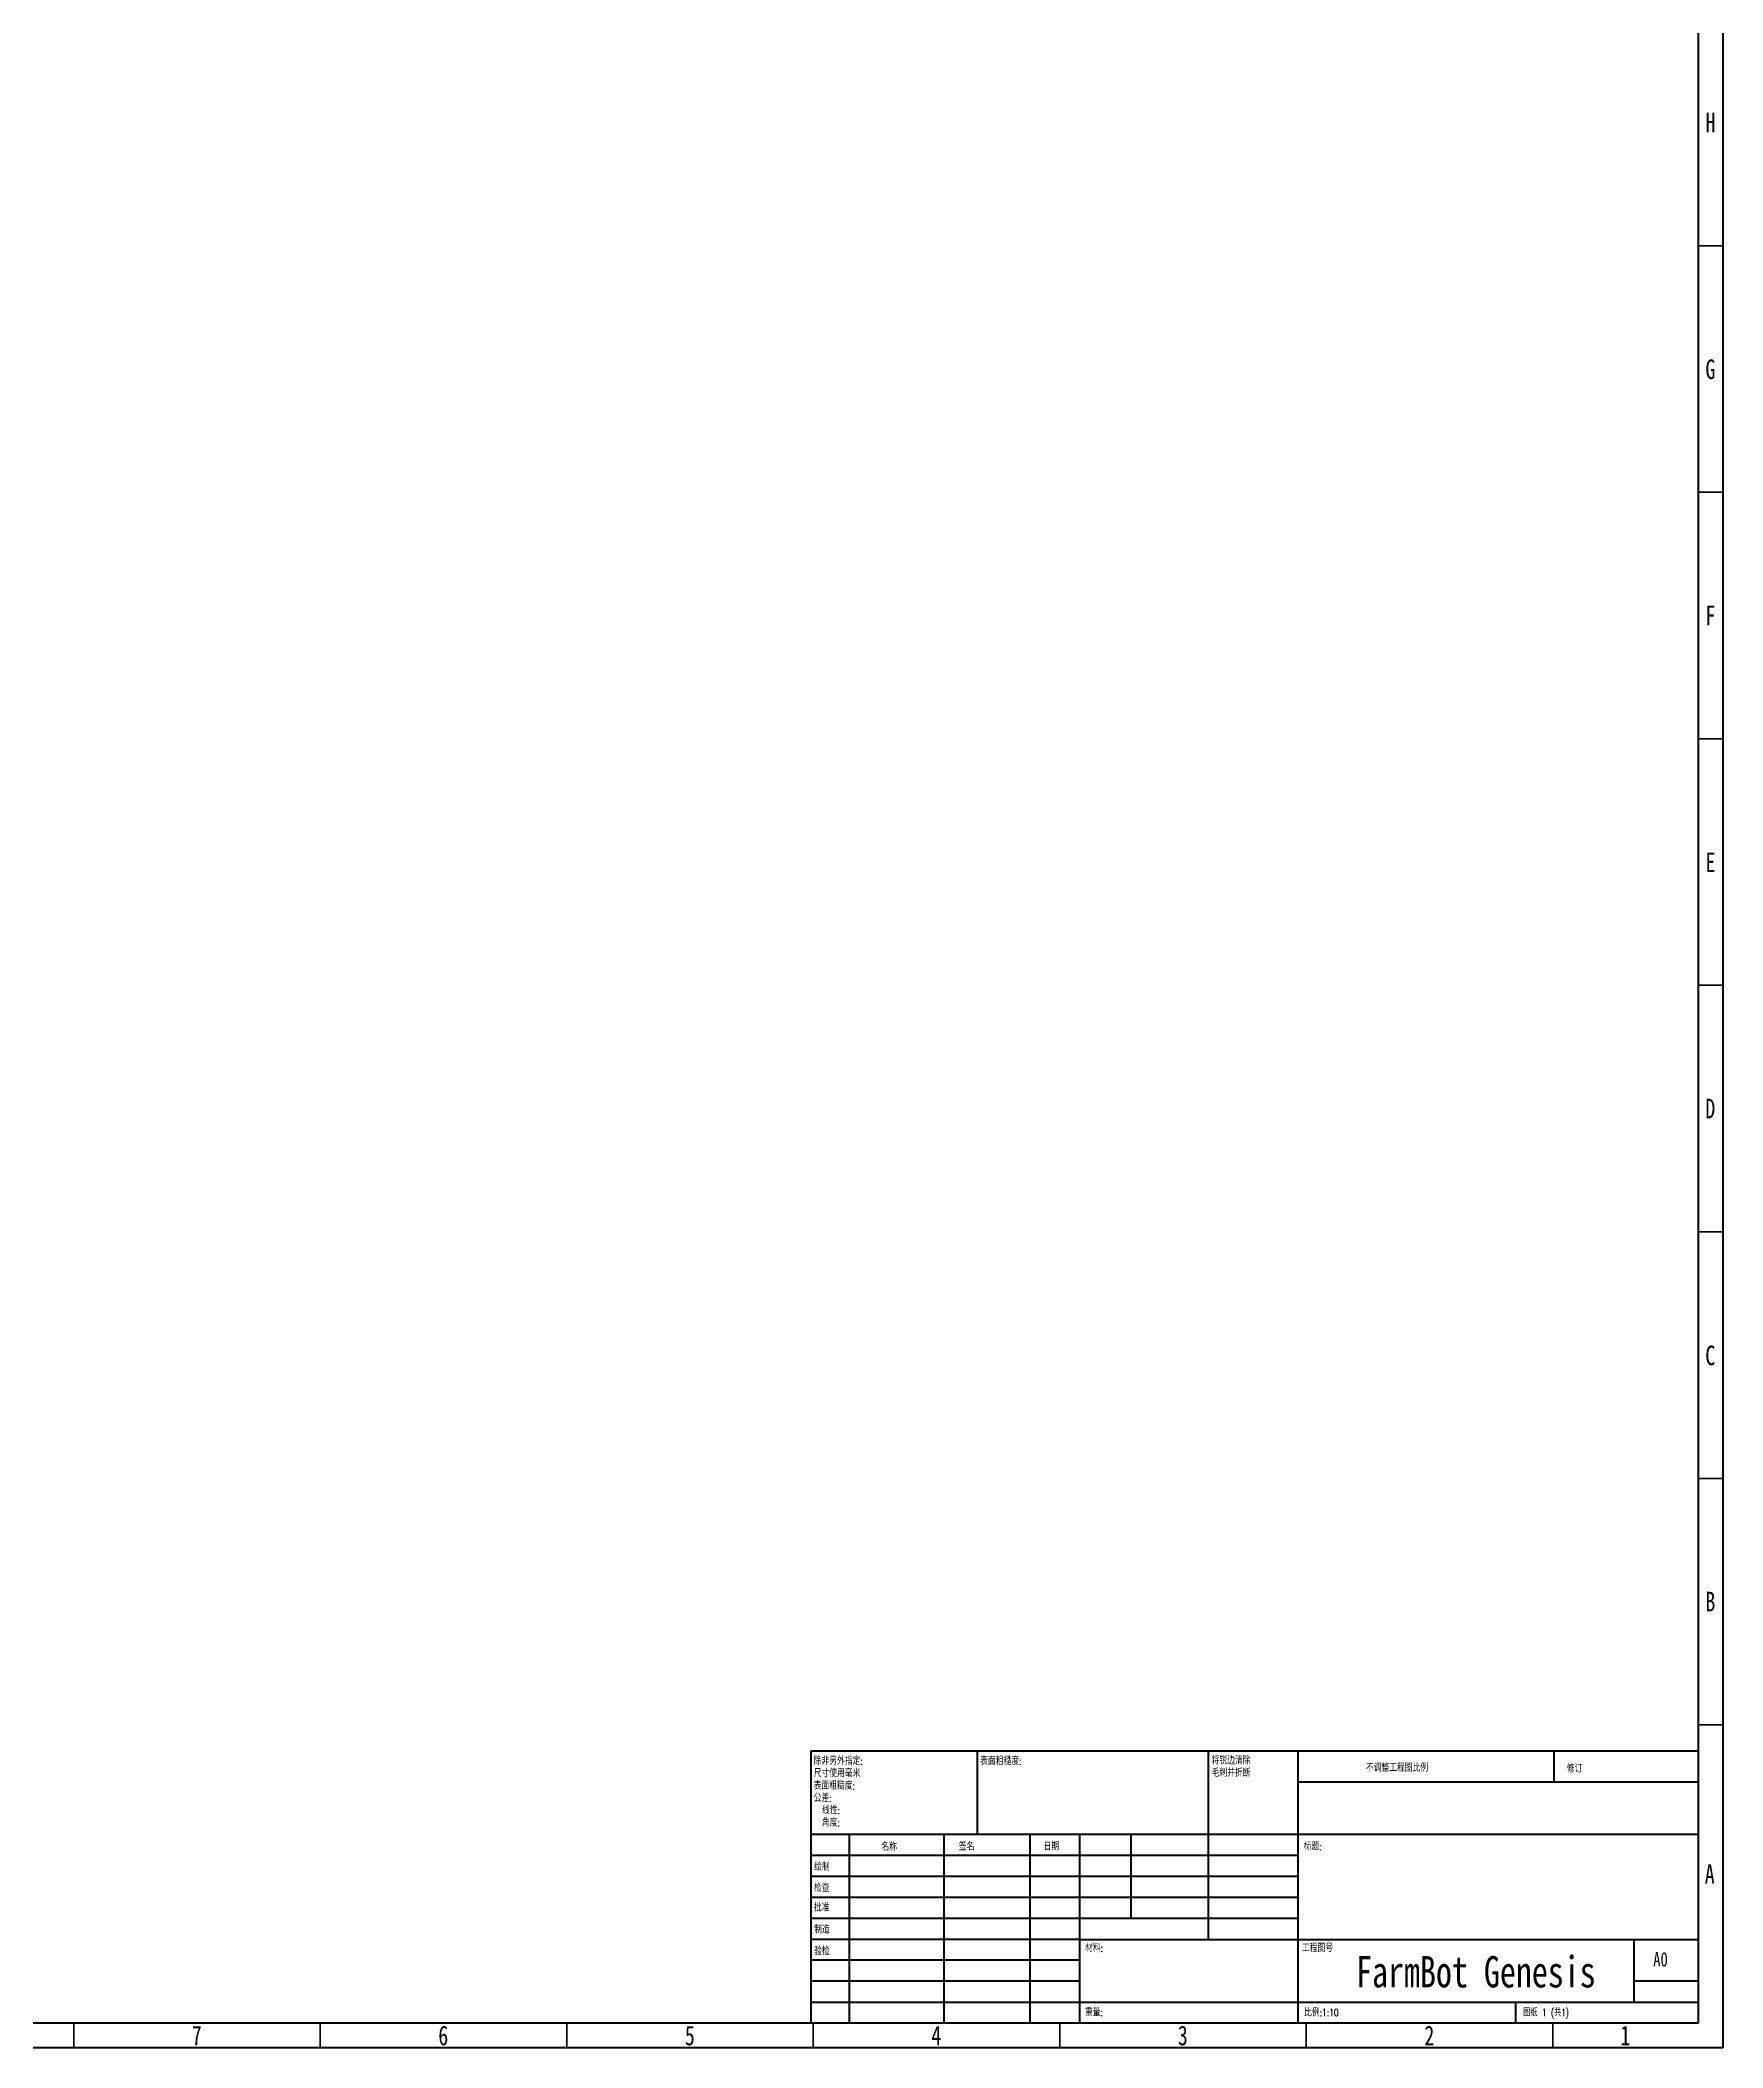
# Model space of a CAD drawing. Header units: millimetres. Extents: x 15 to 1184, y 5 to 836.
# Drawn here: x 842.7 to 1184, y 5 to 412.2 of the extents above; entities that cross this region are included whole.
import ezdxf

# ---------------------------------------------------------------- set-up
doc = ezdxf.new("R2010")
doc.units = ezdxf.units.MM
doc.styles.add('SLDTEXTSTYLE0', font='TXT', dxfattribs={"width": 0.75})
doc.styles.add('SLDTEXTSTYLE1', font='TXT', dxfattribs={"width": 0.75, "bigfont": 'bigfont'})
doc.styles.add('SLDTEXTSTYLE2', font='TXT', dxfattribs={"width": 0.694444, "bigfont": 'bigfont'})

# ---------------------------------------------------------------- blocks, each defined once
blk = doc.blocks.new('SW_NOTE_0')
at = {"color": 0, "linetype": 'Continuous', "lineweight": 0, "char_height": 1.5, "attachment_point": 1, "style": 'SLDTEXTSTYLE1'}
for s, insert in [('\\M+18F9C\\M+194F1另\\M+18A4F\\M+18E77\\M+192E8:', (0, 1.93)), ('\\M+1955C\\M+196CA\\M+19165糙\\M+19378:', (0, -3.07)), ('\\M+18EDA\\M+190A1\\M+18E67\\M+19770\\M+19F7C\\M+195C4', (0, -0.57)), ('\\M+18CF6\\M+18DB7:', (0, -5.57)), ('线\\M+190AB:', (1.69, -8.07)), ('\\M+18A70\\M+19378:', (1.69, -10.57))]:
    blk.add_mtext(s, dxfattribs=dict(at, insert=insert))
blk = doc.blocks.new('SW_NOTE_1')
at = {"color": 0, "linetype": 'Continuous', "lineweight": 0, "char_height": 1.5, "attachment_point": 1, "style": 'SLDTEXTSTYLE1'}
for s, insert in [('\\M+18FAB锐边\\M+190B4\\M+18F9C', (0, 1.93)), ('\\M+196D1\\M+18E68\\M+19BF3\\M+190DC\\M+19266', (0, -0.57))]:
    blk.add_mtext(s, dxfattribs=dict(at, insert=insert))

msp = doc.modelspace()

# ---------------------------------------------------------------- linework, layer by layer
at = {"color": 7, "linetype": 'Continuous', "lineweight": 70}
for p, q in [((1184, 836), (1184, 5)), ((1179, 831), (1179, 10)), ((1179, 10), (20, 10)), ((1184, 5), (15, 5))]:
    msp.add_line(p, q, dxfattribs=at)
at = {"color": 7, "linetype": 'Continuous', "lineweight": 35}
for p, q in [((1179, 370.5), (1184, 370.5)), ((1179, 320.5), (1184, 320.5)), ((1179, 270.5), (1184, 270.5)), ((1179, 220.5), (1184, 220.5)), ((1179, 170.5), (1184, 170.5)), ((1179, 120.5), (1184, 120.5)), ((1179, 70.5), (1184, 70.5)), ((849.5, 10), (849.5, 5)), ((899.5, 10), (899.5, 5)), ((949.5, 10), (949.5, 5)), ((999.5, 10), (999.5, 5)), ((1049.5, 10), (1049.5, 5)), ((1099.5, 10), (1099.5, 5)), ((1149.5, 10), (1149.5, 5))]:
    msp.add_line(p, q, dxfattribs=at)
at = {"color": 7, "linetype": 'Continuous', "lineweight": 50}
for p, q in [((999, 65.25), (1179, 65.25)), ((999, 65.25), (999, 10)), ((1032.8, 48.25), (1032.8, 65.25)), ((1079.6, 65.25), (1079.6, 27)), ((1097.8, 65.25), (1097.8, 10)), ((1149.8, 58.88), (1149.8, 65.25)), ((1179, 58.88), (1097.8, 58.88)), ((1179, 48.25), (999, 48.25)), ((1006.8, 48.25), (1006.8, 10)), ((1025.99, 48.25), (1025.99, 10)), ((1043.4, 48.25), (1043.4, 10)), ((1053.6, 10), (1053.6, 48.25)), ((1064, 31.25), (1064, 48.25)), ((1097.8, 44), (999, 44)), ((1097.8, 39.75), (999, 39.75)), ((1097.8, 35.5), (999, 35.5)), ((1097.8, 31.25), (999, 31.25)), ((1053.6, 27), (999, 27)), ((1053.6, 27), (1179, 27)), ((1166, 14.25), (1166, 27)), ((1053.6, 22.75), (999, 22.75)), ((1053.6, 18.5), (999, 18.5)), ((1179, 18.5), (1166, 18.5)), ((999, 14.25), (1179, 14.25)), ((1142, 10), (1142, 14.25))]:
    msp.add_line(p, q, dxfattribs=at)

# ---------------------------------------------------------------- block references
at = {"color": 7, "linetype": 'Continuous', "lineweight": 0}
for name, p in [('SW_NOTE_0', (999.59, 61.99)), ('SW_NOTE_1', (1080.31, 62.07))]:
    msp.add_blockref(name, p, dxfattribs=at)

# ---------------------------------------------------------------- texts
for s, insert, char_height, attachment_point, style in [('H', (1181.49, 397.49), 3.97, 2, 'SLDTEXTSTYLE0'), ('G', (1181.49, 347.43), 3.97, 2, 'SLDTEXTSTYLE0'), ('F', (1181.46, 297.49), 3.97, 2, 'SLDTEXTSTYLE0'), ('E', (1181.51, 247.43), 3.97, 2, 'SLDTEXTSTYLE0'), ('D', (1181.45, 197.49), 3.97, 2, 'SLDTEXTSTYLE0'), ('C', (1181.46, 147.43), 3.97, 2, 'SLDTEXTSTYLE0'), ('B', (1181.47, 97.49), 3.97, 2, 'SLDTEXTSTYLE0'), ('\\M+1955C\\M+196CA\\M+19165糙\\M+19378:', (1033.37, 63.92), 1.5, 1, 'SLDTEXTSTYLE1'), ('\\M+19573调\\M+190AE\\M+18D48\\M+192F6图\\M+194E4\\M+197E1', (1111.61, 62.53), 1.5, 1, 'SLDTEXTSTYLE1'), ('\\M+18F43订', (1152.33, 62.33), 1.5, 1, 'SLDTEXTSTYLE1'), ('\\M+196BC\\M+18FCC', (1013.32, 46.5), 1.5, 1, 'SLDTEXTSTYLE1'), ('签\\M+196BC', (1029.03, 46.56), 1.5, 1, 'SLDTEXTSTYLE1'), ('\\M+193FA\\M+18AFA', (1046.21, 46.58), 1.5, 1, 'SLDTEXTSTYLE1'), ('标题:', (1098.96, 46.58), 1.5, 1, 'SLDTEXTSTYLE1'), ('绘\\M+190A7', (999.68, 42.43), 1.5, 1, 'SLDTEXTSTYLE1'), ('A', (1181.34, 42.24), 3.97, 2, 'SLDTEXTSTYLE0'), ('检查', (999.62, 38.15), 1.5, 1, 'SLDTEXTSTYLE1'), ('\\M+194E1\\M+18F79', (999.62, 34.18), 1.5, 1, 'SLDTEXTSTYLE1'), ('\\M+190A7\\M+191A2', (999.68, 29.73), 1.5, 1, 'SLDTEXTSTYLE1'), ('验检', (999.68, 25.35), 1.5, 1, 'SLDTEXTSTYLE1'), ('\\M+18DDE\\M+197BF:', (1054.65, 25.99), 1.5, 1, 'SLDTEXTSTYLE1'), ('\\M+18D48\\M+192F6图\\M+18D86', (1098.63, 25.99), 1.5, 1, 'SLDTEXTSTYLE1'), ('FarmBot Genesis', (1133.91, 23.61), 6.35, 2, 'SLDTEXTSTYLE0'), ('A0', (1169.87, 24.41), 2.91, 1, 'SLDTEXTSTYLE0'), ('\\M+18F64\\M+197CA:', (1054.62, 12.95), 1.4986, 1, 'SLDTEXTSTYLE1'), ('\\M+194E4\\M+197E1:1:10', (1099.07, 12.9), 1.5, 1, 'SLDTEXTSTYLE1'), ('图纸 1 (\\M+18BA41)', (1143.48, 12.9), 1.5, 1, 'SLDTEXTSTYLE2'), ('7', (874.46, 9.49), 3.97, 2, 'SLDTEXTSTYLE0'), ('6', (924.46, 9.49), 3.97, 2, 'SLDTEXTSTYLE0'), ('5', (974.46, 9.49), 3.97, 2, 'SLDTEXTSTYLE0'), ('4', (1024.46, 9.49), 3.97, 2, 'SLDTEXTSTYLE0'), ('3', (1074.46, 9.49), 3.97, 2, 'SLDTEXTSTYLE0'), ('2', (1124.46, 9.49), 3.97, 2, 'SLDTEXTSTYLE0'), ('1', (1164.21, 9.49), 3.97, 2, 'SLDTEXTSTYLE0')]:
    msp.add_mtext(s, dxfattribs=dict(at, insert=insert, char_height=char_height, attachment_point=attachment_point, style=style))

doc.saveas('drawing.dxf')
